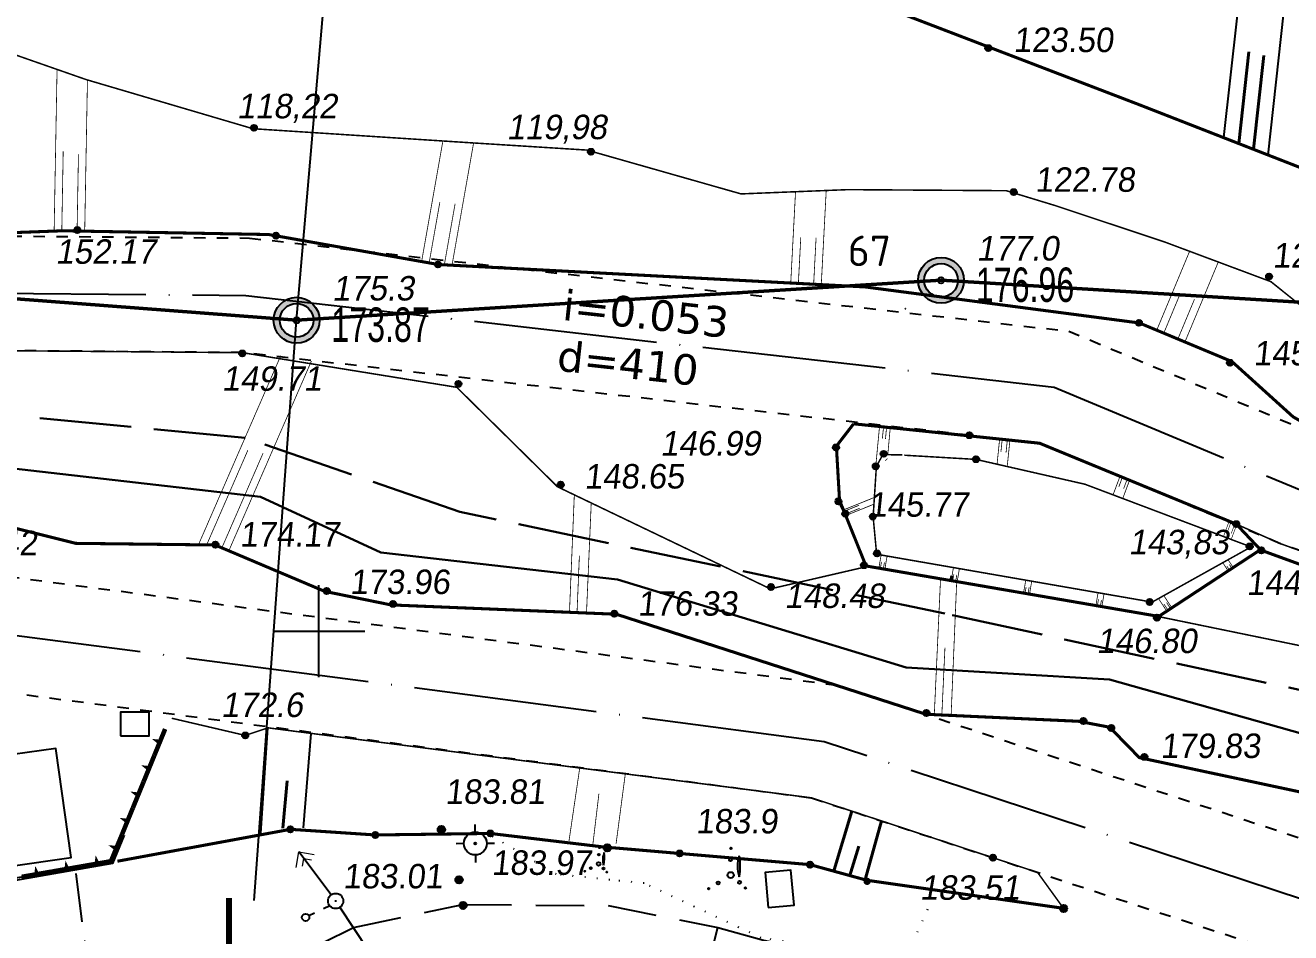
# Model space of a CAD drawing. Header units: millimetres. Extents: x 0 to 6474735, y 0 to 11273163.
# Drawn here: x 3233561.6 to 3233727.2, y 5635160.6 to 5635279.3 of the extents above; entities that cross this region are included whole.
import ezdxf
from ezdxf.enums import TextEntityAlignment as Align

# ---------------------------------------------------------------- set-up
doc = ezdxf.new("R2010")
doc.units = ezdxf.units.MM
doc.header["$PDMODE"] = 32
doc.header["$PDSIZE"] = 0.8
for name, pattern in [('ACAD_ISO02W100', [15, 12, -3]), ('ACAD_ISO04W100', [30, 24, -3, 0, -3]), ('ADOT1', [1.6, 0.1, -1.5]), ('AHIDDEN2', [3, 1.5, -1.5]), ('AHIDDEN4', [7, 5, -2]), ('DASHED2', [9.525, 6.35, -3.175])]:
    doc.linetypes.add(name, pattern=pattern)
for name, color, linetype in [('1 доб', 7, 'Continuous'), ('5 р1ків', 7, 'Continuous'), ('BL', 7, 'Continuous'), ('NB', 7, 'Continuous'), ('REGION_OBJ', 7, 'Continuous'), ('ВЫСОТЫ', 7, 'Continuous'), ('ГИДРОГРАФИЯ', 7, 'Continuous'), ('ГОРИЗОНТАЛИ', 22, 'Continuous'), ('ЖЕЛЕЗНЫЕ_ДОРОГИ', 7, 'Continuous'), ('Контур запасів', 7, 'Continuous'), ('кресты', 7, 'Continuous'), ('НАДЗЕМКА', 7, 'Continuous'), ('ОБОчина', 7, 'Continuous'), ('оформлення', 7, 'Continuous'), ('ОШИБКИ', 7, 'Continuous'), ('ПИКЕТЫ', 7, 'Continuous'), ('ПЛАН НА КІНЕЦЬ', 7, 'Continuous'), ('ПРОМЫШЛ', 7, 'Continuous'), ('ПРОМЫШЛЕННЫЕ', 7, 'Continuous'), ('ПРОФІЛЬ_БОРТА', 7, 'Continuous'), ('ПУНКТЫ', 7, 'Continuous'), ('РАСТИТЕЛЬНОСТЬ', 7, 'Continuous'), ('РЕЛЬЕФ', 7, 'Continuous'), ('ТОКА_СТ', 1, 'Continuous')]:
    doc.layers.add(name, color=color, linetype=linetype)
doc.styles.add('grad', font='grad.shx')
doc.styles.add('ISO Proportional', font='isocpeur.ttf')
doc.styles.add('universw', font='universw.shx', dxfattribs={"oblique": 10})
doc.styles.add('user', font='symeteo.shx', dxfattribs={"height": 2.5})
doc.styles.add('стиль1', font='verdana.ttf', dxfattribs={"height": 4})

# ---------------------------------------------------------------- blocks, each defined once
blk = doc.blocks.new('396_2')
at = {"linetype": 'Continuous'}
h = blk.add_hatch(color=7, dxfattribs=at)
edge = h.paths.add_edge_path()
edge.add_arc((-0.02, 2), 0.2, 0, 360)
edge = h.paths.add_edge_path()
edge.add_arc((0.04, 3.5), 0.1, 0, 360)
edge = h.paths.add_edge_path()
edge.add_arc((1.16, -0.95), 0.2, 0, 360)
edge = h.paths.add_edge_path()
edge.add_arc((-1.64, -1.04), 0.2, 0, 360)
edge = h.paths.add_edge_path()
edge.add_arc((-2.87, -1.79), 0.1, 0, 360)
edge = h.paths.add_edge_path()
edge.add_arc((1.93, -1.68), 0.1, 0, 360)
edge = h.paths.add_edge_path()
edge.add_arc((4.84, 1.15), 3.97, 159.5865, 200.4135)
edge.add_arc((-5.66, 1.15), 6.92, 348.4472, 371.5529)
at = {"color": 7, "linetype": 'Continuous'}
for centre, radius in [((0.04, 3.5), 0.1), ((-0.02, 2), 0.2), ((0, 0), 0.4), ((-1.64, -1.04), 0.2), ((1.16, -0.95), 0.2), ((1.93, -1.68), 0.1), ((-2.87, -1.79), 0.1)]:
    blk.add_circle(centre, radius, dxfattribs=at)
for centre, radius, start, end in [((4.84, 1.15), 3.97, 159.5865, 200.4135), ((-5.66, 1.15), 6.92, 348.4472, 11.5529)]:
    blk.add_arc(centre, radius, start, end, dxfattribs=at)
blk = doc.blocks.new('89_1')
h = blk.add_hatch(color=256)
h.paths.add_polyline_path([(-1.5, 0, 1), (1.5, 0, 1)])
h.paths.add_polyline_path([(1.1, 0, -1), (-1.1, 0, -1)], flags=16)
h.paths.add_polyline_path([(0.062, 0, -1), (-0.062, 0, -1)], flags=0)
for radius in [1.5, 1.1, 0.0622]:
    blk.add_circle((0, 0), radius)
at = {"color": 7, "linetype": 'Continuous', "style": 'grad', "oblique": 10, "width": 0.7}
for tag, p in [('P37', (6.482, 0.163)), ('P4', (6.45, -2.939))]:
    blk.add_attdef(tag, text='', height=2.5, dxfattribs=at).set_placement(p, align=Align.CENTER)
at = {"color": 7, "linetype": 'Continuous', "style": 'user', "flags": 8}
blk.add_attdef('ddddd', (2.533, -1.136), '', height=2.5, dxfattribs=at)
blk = doc.blocks.new('280_1')
at = {"color": 0, "linetype": 'Continuous', "const_width": 0.6}
blk.add_lwpolyline([(-1.99, -0.3), (2, -0.3)], dxfattribs=at)
at = {"color": 0, "linetype": 'Continuous'}
blk.add_lwpolyline([(0, -0.58, 0.5, 0, 0), (0, -1.42, 0, 0, 0)], format="xyseb", dxfattribs=at)
blk = doc.blocks.new('POINTINV')
at = {"layer": 'ПУНКТЫ', "color": 0, "linetype": 'Continuous'}
blk.add_point((0, 0), dxfattribs=at)
at = {"layer": 'ВЫСОТЫ', "color": 0, "style": 'grad', "width": 0.7}
blk.add_attdef('POINT_H', (1.6, -0.8), '', height=1.65, dxfattribs=at)
at = {"layer": 'ОШИБКИ', "color": 0, "linetype": 'Continuous', "style": 'grad', "width": 0.7, "flags": 1}
blk.add_attdef('POINT_MX', text='', height=1.65, dxfattribs=at).set_placement((-4.2077, 4.453385), align=Align.RIGHT)
blk.add_attdef('POINT_MY', (2.8923, 4.253385), '', height=1.65, dxfattribs=at)
blk = doc.blocks.new('108_1')
at = {"linetype": 'Continuous'}
h = blk.add_hatch(color=7, dxfattribs=at)
edge = h.paths.add_edge_path()
edge.add_arc((0, 0), 0.0196, 0, 360)
at = {"color": 7, "linetype": 'Continuous'}
for radius in [0.5, 0.0196]:
    blk.add_circle((0, 0), radius, dxfattribs=at)
blk = doc.blocks.new('5_1')
at = {"linetype": 'Continuous'}
h = blk.add_hatch(color=7, dxfattribs=at)
edge = h.paths.add_edge_path()
edge.add_arc((0, 0), 0.0588, 0, 360)
at = {"color": 7, "linetype": 'Continuous'}
for p, q in [((0, 0.75), (0, 1.25)), ((-0.75, 0), (-1.25, 0)), ((0.75, 0), (1.25, 0)), ((0, -0.75), (0, -1.25))]:
    blk.add_line(p, q, dxfattribs=at)
for radius in [0.75, 0.0588]:
    blk.add_circle((0, 0), radius, dxfattribs=at)
at = {"color": 7, "linetype": 'Continuous', "style": 'grad', "oblique": 10, "width": 0.7}
blk.add_attdef('P4', (2, 0.7), '', height=2.5, dxfattribs=at)
blk.add_attdef('P37', text='', height=2.5, dxfattribs=at).set_placement((-2, 0), align=Align.MIDDLE_RIGHT)
at = {"color": 7, "linetype": 'Continuous', "style": 'user', "flags": 8}
blk.add_attdef('ddddd', text='', height=2.5, dxfattribs=at).set_placement((2, 0), align=Align.MIDDLE_LEFT)
at = {"color": 7, "linetype": 'Continuous', "style": 'grad', "oblique": 10, "width": 0.7}
blk.add_attdef('P69', text='', height=2.5, dxfattribs=at).set_placement((2, -0.7), align=Align.TOP_LEFT)
blk = doc.blocks.new('piket')
at = {"layer": 'ПИКЕТЫ', "linetype": 'Continuous'}
h = blk.add_hatch(color=7, dxfattribs=at)
edge = h.paths.add_edge_path()
edge.add_arc((0, 0), 0.3, 0, 360)
at = {"layer": 'ПИКЕТЫ', "color": 7, "linetype": 'Continuous'}
blk.add_circle((0, 0), 0.3, dxfattribs=at)
at = {"layer": 'ВЫСОТЫ', "style": 'universw', "oblique": 6}
blk.add_attdef('H', (1.88, -0.23), '', height=2, dxfattribs=at)
at = {"layer": 'ТОКА_СТ', "style": 'universw', "oblique": 6, "flags": 1}
blk.add_attdef('POINT', text='', height=2, dxfattribs=at).set_placement((0, -2.79), align=Align.CENTER)

msp = doc.modelspace()

# ---------------------------------------------------------------- hatches: boundary and pattern name
at = {"layer": 'ПИКЕТЫ', "linetype": 'Continuous'}
h = msp.add_hatch(color=7, dxfattribs=at)
edge = h.paths.add_edge_path()
edge.add_arc((3233616.024, 5635174.04), 0.48, 0, 360)
h = msp.add_hatch(color=7, dxfattribs=at)
edge = h.paths.add_edge_path()
edge.add_arc((3233637.747, 5635171.649), 0.48, 0, 360)
h = msp.add_hatch(color=7, dxfattribs=at)
edge = h.paths.add_edge_path()
edge.add_arc((3233637.747, 5635171.649), 0.48, 0, 360)
h = msp.add_hatch(color=7, dxfattribs=at)
edge = h.paths.add_edge_path()
edge.add_arc((3233637.747, 5635171.649), 0.48, 0, 360)
h = msp.add_hatch(color=7, dxfattribs=at)
edge = h.paths.add_edge_path()
edge.add_arc((3233618.335, 5635167.464), 0.48, 0, 360)
h = msp.add_hatch(color=7, dxfattribs=at)
edge = h.paths.add_edge_path()
edge.add_arc((3233671.76, 5635167.267), 0.48, 0, 360)
h = msp.add_hatch(color=7, dxfattribs=at)
edge = h.paths.add_edge_path()
edge.add_arc((3233618.866, 5635164.121), 0.48, 0, 360)
h = msp.add_hatch(color=7, dxfattribs=at)
edge = h.paths.add_edge_path()
edge.add_arc((3233697.479, 5635163.718), 0.48, 0, 360)

# ---------------------------------------------------------------- linework, layer by layer
at = {"layer": '1 доб', "linetype": 'Continuous', "lineweight": 30}
msp.add_lwpolyline([(3233914.459, 5635547.656), (3233901.749, 5635415.325), (3233901.335, 5635408.215), (3233899.846, 5635369.952), (3233899.363, 5635358.855), (3233896.136, 5635329.11), (3233891.498, 5635286.623), (3233889.645, 5635279.277), (3233879.154, 5635228.599), (3233866.008, 5635170.19), (3233852.732, 5635160.006), (3233829.581, 5635155.143), (3233779.714, 5635165.981), (3233745.011, 5635181.985), (3233703.489, 5635193.699), (3233676.865, 5635195.251), (3233639.099, 5635206.747), (3233608.104, 5635210.31), (3233592.34, 5635217.582), (3233491.081, 5635229.19)], dxfattribs=at)
msp.add_lwpolyline([(3233914.459, 5635547.656), (3233901.749, 5635415.325), (3233901.335, 5635408.215), (3233899.846, 5635369.952), (3233899.363, 5635358.855), (3233896.136, 5635329.11), (3233891.498, 5635286.623), (3233889.645, 5635279.277), (3233879.154, 5635228.599), (3233866.008, 5635170.19), (3233852.732, 5635160.006), (3233829.581, 5635155.143), (3233779.714, 5635165.981), (3233745.011, 5635181.985), (3233703.489, 5635193.699), (3233676.865, 5635195.251), (3233639.099, 5635206.747), (3233608.104, 5635210.31), (3233592.34, 5635217.582), (3233491.081, 5635229.19)], dxfattribs=at)
at = {"layer": '1 доб', "color": 3, "linetype": 'Continuous', "lineweight": 30}
msp.add_lwpolyline([(3233914.459, 5635547.656), (3233901.749, 5635415.325), (3233901.335, 5635408.215), (3233899.846, 5635369.952), (3233899.363, 5635358.855), (3233896.136, 5635329.11), (3233891.498, 5635286.623), (3233889.645, 5635279.277), (3233879.154, 5635228.599), (3233866.008, 5635170.19), (3233852.732, 5635160.006), (3233829.581, 5635155.143), (3233779.714, 5635165.981), (3233745.011, 5635181.985), (3233703.489, 5635193.699), (3233676.865, 5635195.251), (3233639.099, 5635206.747), (3233608.104, 5635210.31), (3233592.34, 5635217.582), (3233491.081, 5635229.19)], dxfattribs=at)
at = {"layer": '1 доб', "linetype": 'ACAD_ISO02W100', "lineweight": 30}
msp.add_lwpolyline([(3233900.144, 5635474.606), (3233897.208, 5635437.052), (3233893.097, 5635386.523), (3233889.729, 5635343.017), (3233883.682, 5635288.416), (3233871.784, 5635236.133), (3233862.721, 5635193.485), (3233858.379, 5635173.819), (3233850.963, 5635165.45), (3233821.296, 5635160.907), (3233792.739, 5635167.845), (3233753.339, 5635186.942), (3233681.937, 5635202.298), (3233618.45, 5635215.61), (3233590.339, 5635225.312), (3233475.995, 5635236.117), (3233419.308, 5635246.485), (3233356.296, 5635255.579), (3233339.176, 5635275.325), (3233312.183, 5635327.657), (3233327.563, 5635394.97), (3233339.522, 5635431.182), (3233337.635, 5635476.211)], dxfattribs=at)
at = {"layer": '1 доб', "linetype": 'ACAD_ISO02W100'}
msp.add_lwpolyline([(3233900.144, 5635474.606), (3233897.208, 5635437.052), (3233893.097, 5635386.523), (3233889.729, 5635343.017), (3233883.682, 5635288.416), (3233871.784, 5635236.133), (3233862.721, 5635193.485), (3233858.379, 5635173.819), (3233850.963, 5635165.45), (3233821.296, 5635160.907), (3233792.739, 5635167.845), (3233753.339, 5635186.942), (3233681.937, 5635202.298), (3233618.45, 5635215.61), (3233590.339, 5635225.312), (3233475.995, 5635236.117), (3233419.308, 5635246.485), (3233356.296, 5635255.579), (3233339.176, 5635275.325), (3233312.183, 5635327.657), (3233327.563, 5635394.97), (3233347.76, 5635456.127)], dxfattribs=at)
at = {"layer": '5 р1ків', "linetype": 'ACAD_ISO04W100'}
msp.add_lwpolyline([(3233919.303, 5635388.221), (3233905.272, 5635293.992), (3233889.08, 5635171.757, -0.2012461), (3233881.054, 5635156.624), (3233866.221, 5635144.558, -0.1712605), (3233814.641, 5635136.562), (3233666.15, 5635185.539), (3233472.687, 5635210.914), (3233423.835, 5635213.597)], format="xyb", dxfattribs=at)
at = {"layer": '5 р1ків', "linetype": 'AHIDDEN2'}
msp.add_lwpolyline([(3233393.739, 5635185.018), (3233384.506, 5635226.332, -0.5105081), (3233416.06, 5635262.154), (3233447.163, 5635259.202), (3233523.632, 5635251.993), (3233590.904, 5635251.436), (3233698.14, 5635239.257), (3233731.3, 5635225.437), (3233763.833, 5635213.698), (3233793.468, 5635207.756), (3233790.519, 5635193.049), (3233759.791, 5635199.21), (3233725.866, 5635211.451), (3233694.333, 5635224.593), (3233589.993, 5635236.443), (3233522.865, 5635236.999), (3233445.744, 5635244.269), (3233414.645, 5635247.246, 0.5098624), (3233399.14, 5635229.626), (3233408.356, 5635188.385)], format="xyb", close=True, dxfattribs=at)
msp.add_lwpolyline([(3233423.424, 5635206.108), (3233472.511, 5635203.372), (3233664.473, 5635178.195), (3233812.757, 5635129.289), (3233816.504, 5635143.845), (3233667.827, 5635192.883), (3233472.864, 5635218.455), (3233424.247, 5635221.086)], close=True, dxfattribs=at)
at = {"layer": 'BL', "color": 7}
for p, q in [((3233601.42, 5635164.063), (3233600.609, 5635163.675)), ((3233599.417, 5635163.103), (3233598.677, 5635162.748))]:
    msp.add_line(p, q, dxfattribs=at)
at = {"layer": 'BL', "color": 6}
msp.add_lwpolyline([(3233695.709, 5635183.726), (3233695.716, 5635183.725)], dxfattribs=at)
at = {"layer": 'NB', "color": 7, "linetype": 'Continuous', "elevation": 172.44}
msp.add_lwpolyline([(3233574.51, 5635173.31), (3233572.985, 5635169.612), (3233553.257, 5635166.166)], dxfattribs=at)
at = {"layer": 'NB', "color": 7, "linetype": 'Continuous', "lineweight": 20}
for points in [[(3233597.034, 5635169.083), (3233597.385, 5635171.118), (3233599.361, 5635170.778)], [(3233597.847, 5635169.254), (3233598.018, 5635170.245), (3233599.008, 5635170.074)]]:
    msp.add_lwpolyline(points, dxfattribs=at)
at = {"layer": 'REGION_OBJ', "color": 30, "linetype": 'Continuous'}
for points in [[(3233591.44, 5635265.8), (3233591.44, 5635265.8)], [(3233635.92, 5635263.71), (3233635.92, 5635263.71)]]:
    msp.add_lwpolyline(points, dxfattribs=at)
at = {"layer": 'ГОРИЗОНТАЛИ', "color": 34, "linetype": 'Continuous'}
msp.add_spline([(3233615.874, 5635146.334), (3233605.254, 5635149.393), (3233566.807, 5635150.835), (3233537.808, 5635158.382), (3233522.491, 5635162.053), (3233495.278, 5635165.325), (3233469.138, 5635164.509), (3233444.427, 5635166.345), (3233424.414, 5635166.345)], degree=3, dxfattribs=at)
at = {"layer": 'ЖЕЛЕЗНЫЕ_ДОРОГИ', "color": 7, "linetype": 'Continuous', "elevation": 359.28}
msp.add_lwpolyline([(3233574.026, 5635186.291), (3233577.774, 5635186.291), (3233577.774, 5635189.414), (3233574.026, 5635189.414)], close=True, dxfattribs=at)
at = {"layer": 'Контур запасів', "color": 5, "linetype": 'Continuous', "lineweight": 50}
msp.add_lwpolyline([(3233531.122, 5636161.14), (3233677.57, 5636160.94), (3233863.616, 5636186.105), (3233938.344, 5636043.124), (3233976.254, 5635840.16), (3233904.733, 5635671.708), (3233892.023, 5635420.863), (3233850.767, 5635332.582), (3233782.316, 5635239.745), (3233681.438, 5635245.908), (3233597.073, 5635240.683), (3233461.145, 5635251.016), (3233358.467, 5635271.451), (3233358.828, 5635380.034), (3233406.788, 5635492.018), (3233445.079, 5635643.627), (3233474.096, 5635783.184), (3233485.443, 5635905.913), (3233500.56, 5636033.677), (3233531.122, 5636161.14)], dxfattribs=at)
at = {"layer": 'кресты', "color": 3, "linetype": 'Continuous'}
for p, q in [((3233600, 5635194), (3233600, 5635206)), ((3233594, 5635200), (3233606, 5635200))]:
    msp.add_line(p, q, dxfattribs=at)
at = {"layer": 'НАДЗЕМКА'}
for points in [[(3233676.83, 5635242.175), (3233676.791, 5635242.18), (3233676.783, 5635242.218)], [(3233601.596, 5635165.507), (3233597.369, 5635171.137)], [(3233606.497, 5635158.215), (3233602.751, 5635163.873)]]:
    msp.add_lwpolyline(points, dxfattribs=at)
at = {"layer": 'ОБОчина', "color": 7, "linetype": 'DASHED2'}
for points in [[(3233568.166, 5635168.287), (3233569.287, 5635159.543), (3233574.11, 5635154.61), (3233582.633, 5635153.713), (3233592.839, 5635155.507), (3233600.465, 5635159.206), (3233604.503, 5635161.225)], [(3233604.503, 5635161.225), (3233618.856, 5635164.225), (3233637.855, 5635164.107), (3233652.208, 5635161.227)]]:
    msp.add_lwpolyline(points, dxfattribs=at)
at = {"layer": 'оформлення'}
msp.add_lwpolyline([(3233559.374, 5635169.227), (3233567.572, 5635170.391), (3233565.545, 5635184.663), (3233556.134, 5635183.327), (3233558.156, 5635169.091), (3233559.34, 5635169.259)], dxfattribs=at)
at = {"layer": 'ПИКЕТЫ', "color": 7, "linetype": 'Continuous'}
for centre in [(3233616.024, 5635174.04, 181.71), (3233637.747, 5635171.649, 183.73), (3233637.747, 5635171.649, 183.73), (3233637.747, 5635171.649, 183.73), (3233618.335, 5635167.464, 181.71), (3233618.866, 5635164.121, 181.71), (3233697.479, 5635163.718, 181.71), (3233598.263, 5635162.552, 181.71)]:
    msp.add_circle(centre, 0.48, dxfattribs=at)
at = {"layer": 'ПЛАН НА КІНЕЦЬ'}
for points in [[(3233718.467, 5635264.578), (3233721.057, 5635288.06)], [(3233724.252, 5635262.3), (3233727.021, 5635287.402)]]:
    msp.add_lwpolyline(points, dxfattribs=at)
at = {"layer": 'ПЛАН НА КІНЕЦЬ', "lineweight": 40}
for points in [[(3233720.394, 5635263.806), (3233721.719, 5635275.823)], [(3233722.323, 5635263.053), (3233723.678, 5635275.337)]]:
    msp.add_lwpolyline(points, dxfattribs=at)
at = {"layer": 'ПЛАН НА КІНЕЦЬ', "color": 7, "linetype": 'ACAD_ISO04W100'}
msp.add_lwpolyline([(3233391.823, 5635227.979, -0.5098624), (3233415.348, 5635254.713), (3233446.453, 5635251.736), (3233523.249, 5635244.496), (3233590.449, 5635243.939), (3233696.236, 5635231.925), (3233728.583, 5635218.444), (3233761.812, 5635206.454), (3233791.994, 5635200.402)], format="xyb", dxfattribs=at)
at = {"layer": 'ПРОМЫШЛ', "color": 7, "linetype": 'AHIDDEN4', "const_width": 0.2}
for points in [[(3233720.076, 5635214.011), (3233725.866, 5635211.451), (3233759.898, 5635199.172), (3233817.86, 5635185.917), (3233828.556, 5635182.672), (3233836.69, 5635199.955), (3233839.896, 5635213.34), (3233861.267, 5635320.171), (3233865.02, 5635357.309)], [(3233808.934, 5635214.816), (3233773.754, 5635220.983), (3233753.454, 5635229.512), (3233736.655, 5635236.084), (3233724.615, 5635245.732), (3233710.755, 5635250.905), (3233696.416, 5635255.677), (3233689.977, 5635257.635), (3233669.257, 5635257.774), (3233655.257, 5635257.215), (3233635.098, 5635262.948), (3233619.494, 5635263.928), (3233591.354, 5635265.746), (3233569.515, 5635272.178), (3233551.422, 5635278.494)], [(3233418.683, 5635246.898), (3233439.895, 5635245.072), (3233461.29, 5635242.804), (3233485.404, 5635240.53), (3233510.912, 5635238.124), (3233522.865, 5635236.999), (3233589.993, 5635236.443), (3233618.044, 5635231.909), (3233631.231, 5635218.892), (3233659.096, 5635205.535), (3233671.419, 5635208.38)], [(3233721.837, 5635211.089), (3233700.27, 5635219.228), (3233686.002, 5635222.477), (3233676.631, 5635223.023)], [(3233709.938, 5635201.904), (3233748.504, 5635193.978), (3233784.236, 5635174.687), (3233819.348, 5635165.035), (3233844.18, 5635173.706)]]:
    msp.add_lwpolyline(points, dxfattribs=at)
at = {"layer": 'ПРОМЫШЛ', "color": 7, "linetype": 'Continuous'}
for points, const_width in [([(3233723.373, 5635210.578), (3233759.449, 5635197.463), (3233785.455, 5635190.45), (3233815.619, 5635183.67), (3233830.797, 5635179.064), (3233840.844, 5635198.935), (3233847.017, 5635217.472), (3233866.513, 5635312.118), (3233874.365, 5635355.754)], 0.4), ([(3233565.337, 5635252.348), (3233565.72, 5635273.503)], 0.1), ([(3233569.34, 5635252.337), (3233569.698, 5635272.124)], 0.1), ([(3233566.338, 5635252.385), (3233566.526, 5635262.77)], 0.1), ([(3233613.44, 5635248.363), (3233616.227, 5635264.139)], 0.1), ([(3233617.42, 5635247.882), (3233620.246, 5635263.881)], 0.1), ([(3233568.34, 5635252.355), (3233568.522, 5635262.408)], 0.1), ([(3233665.756, 5635245.344), (3233666.403, 5635257.66)], 0.1), ([(3233614.425, 5635248.189), (3233615.829, 5635256.132)], 0.1), ([(3233661.759, 5635245.554), (3233662.386, 5635257.5)], 0.1), ([(3233616.413, 5635247.935), (3233617.827, 5635255.94)], 0.1), ([(3233808.934, 5635214.816), (3233801.641, 5635208.634), (3233774.083, 5635213.451), (3233751.687, 5635217.947), (3233735.764, 5635223.363), (3233727.535, 5635228.035), (3233719.521, 5635235.271), (3233707.395, 5635240.328), (3233671.496, 5635245.043), (3233615.632, 5635247.976), (3233593.416, 5635251.901), (3233566.451, 5635252.389), (3233550.722, 5635251.804)], 0.4), ([(3233662.758, 5635245.502), (3233663.074, 5635251.521)], 0.1), ([(3233664.757, 5635245.397), (3233665.078, 5635251.509)], 0.1), ([(3233709.665, 5635239.382), (3233713.97, 5635249.705)], 0.1), ([(3233713.359, 5635237.841), (3233717.723, 5635248.304)], 0.1), ([(3233710.588, 5635238.997), (3233712.748, 5635244.176)], 0.1), ([(3233712.435, 5635238.226), (3233714.61, 5635243.44)], 0.1), ([(3233584.307, 5635211.486), (3233595.01, 5635236.063)], 0.1), ([(3233588.263, 5635210.65), (3233599.015, 5635235.34)], 0.1), ([(3233723.366, 5635210.743), (3233709.935, 5635201.933), (3233671.612, 5635208.535), (3233668.144, 5635217.138), (3233667.734, 5635224.21), (3233669.991, 5635227.135)], 0.4), ([(3233723.286, 5635210.617), (3233720.076, 5635214.011), (3233694.333, 5635224.593), (3233669.991, 5635227.135)], 0.4), ([(3233673.377, 5635226.756), (3233672.87, 5635221.386)], 0.1), ([(3233673.908, 5635226.726), (3233673.753, 5635225.201)], 0.1), ([(3233674.303, 5635226.686), (3233674.159, 5635225.147)], 0.1), ([(3233674.788, 5635226.669), (3233674.462, 5635223.094)], 0.1), ([(3233689.108, 5635225.186), (3233688.765, 5635221.848)], 0.1), ([(3233689.445, 5635225.152), (3233689.271, 5635223.462)], 0.1), ([(3233690.119, 5635225.082), (3233689.94, 5635223.352)], 0.1), ([(3233690.455, 5635225.048), (3233690.095, 5635221.545)], 0.1), ([(3233585.387, 5635211.486), (3233590.699, 5635223.684)], 0.1), ([(3233587.355, 5635211.045), (3233592.685, 5635223.283)], 0.1), ([(3233721.786, 5635210.898), (3233709.064, 5635203.803), (3233673.003, 5635210.069), (3233672.545, 5635214.955), (3233672.969, 5635221.556), (3233673.814, 5635223.102), (3233676.383, 5635223.067)], 0.2), ([(3233704.821, 5635220.167), (3233703.952, 5635217.839)], 0.1), ([(3233705.138, 5635220.048), (3233704.703, 5635218.884)], 0.1), ([(3233706.089, 5635219.693), (3233705.219, 5635217.361)], 0.1), ([(3233705.772, 5635219.812), (3233705.337, 5635218.646)], 0.1), ([(3233632.795, 5635202.471), (3233633.43, 5635217.838)], 0.1), ([(3233635.032, 5635202.541), (3233635.639, 5635216.649)], 0.1), ([(3233668.657, 5635215.865), (3233672.709, 5635217.498)], 0.1), ([(3233668.731, 5635215.681), (3233670.713, 5635216.48)], 0.1), ([(3233668.954, 5635215.129), (3233672.652, 5635216.62)], 0.1), ([(3233551.557, 5635215.654), (3233568.152, 5635211.493), (3233586.406, 5635211.278), (3233600.753, 5635205.211), (3233609.426, 5635203.437), (3233638.935, 5635202.217), (3233679.448, 5635189.129), (3233699.42, 5635188.212), (3233703.502, 5635187.435), (3233707.389, 5635183.456), (3233742.86, 5635175.885), (3233771.194, 5635157.879), (3233782.467, 5635156.326), (3233806.567, 5635150.6), (3233811.912, 5635151.473), (3233823.962, 5635150.503), (3233824.157, 5635147.203), (3233835.317, 5635148.037), (3233844.714, 5635147.473)], 0.4), ([(3233668.88, 5635215.313), (3233670.773, 5635216.076)], 0.1), ([(3233719.105, 5635214.269), (3233718.402, 5635212.385)], 0.08), ([(3233719.359, 5635214.174), (3233718.903, 5635212.952)], 0.08), ([(3233720.12, 5635213.89), (3233719.415, 5635212.003)], 0.08), ([(3233719.866, 5635213.984), (3233719.419, 5635212.787)], 0.08), ([(3233633.784, 5635202.43), (3233634.093, 5635209.901)], 0.1), ([(3233673.293, 5635208.246), (3233673.59, 5635209.967)], 0.1), ([(3233674.075, 5635208.111), (3233674.372, 5635209.831)], 0.1), ([(3233673.489, 5635208.212), (3233673.637, 5635209.073)], 0.1), ([(3233673.88, 5635208.145), (3233674.028, 5635209.005)], 0.1), ([(3233682.763, 5635206.614), (3233683.057, 5635208.322)], 0.1), ([(3233683.545, 5635206.48), (3233683.839, 5635208.186)], 0.1), ([(3233719.017, 5635207.89), (3233718.314, 5635208.962)], 0.1), ([(3233719.183, 5635207.999), (3233718.835, 5635208.529)], 0.1), ([(3233719.681, 5635208.326), (3233719.009, 5635209.349)], 0.1), ([(3233719.515, 5635208.217), (3233719.175, 5635208.735)], 0.1), ([(3233680.551, 5635189.078), (3233681.367, 5635206.834)], 0.1), ([(3233682.757, 5635189.117), (3233683.483, 5635206.53)], 0.1), ([(3233682.958, 5635206.581), (3233683.105, 5635207.434)], 0.1), ([(3233683.349, 5635206.513), (3233683.496, 5635207.367)], 0.1), ([(3233692.232, 5635204.983), (3233692.524, 5635206.677)], 0.1), ([(3233693.014, 5635204.848), (3233693.305, 5635206.541)], 0.1), ([(3233692.427, 5635204.949), (3233692.573, 5635205.796)], 0.1), ([(3233692.818, 5635204.882), (3233692.964, 5635205.728)], 0.1), ([(3233701.701, 5635203.351), (3233701.99, 5635205.032)], 0.1), ([(3233702.483, 5635203.217), (3233702.772, 5635204.896)], 0.1), ([(3233711.646, 5635203.055), (3233710.595, 5635204.657)], 0.1), ([(3233701.896, 5635203.318), (3233702.041, 5635204.158)], 0.1), ([(3233702.287, 5635203.25), (3233702.432, 5635204.09)], 0.1), ([(3233710.983, 5635202.62), (3233709.901, 5635204.27)], 0.1), ([(3233711.149, 5635202.729), (3233710.611, 5635203.548)], 0.1), ([(3233711.48, 5635202.946), (3233710.951, 5635203.753)], 0.1), ([(3233681.54, 5635189.033), (3233681.945, 5635197.847)], 0.1), ([(3233632.735, 5635172.562), (3233634.136, 5635182.101)], 0.1), ([(3233638.897, 5635172.2), (3233640.105, 5635181.333)], 0.1), ([(3233635.837, 5635171.934), (3233636.648, 5635178.725)], 0.1), ([(3233573.618, 5635169.899), (3233596.273, 5635174.075), (3233607.374, 5635173.338), (3233622.442, 5635173.533), (3233637.225, 5635171.769), (3233664.285, 5635169.455), (3233671.722, 5635167.409), (3233697.562, 5635163.725)], 0.4)]:
    msp.add_lwpolyline(points, dxfattribs=dict(at, const_width=const_width))
msp.add_lwpolyline([(3233426.7, 5635326.525, 0.4, 0.4, 0), (3233440.295, 5635319.438, 0.4, 0.4, 0), (3233454.964, 5635313.006, 0.4, 0.4, 0), (3233471.802, 5635309.768, 0.4, 0.4, 0), (3233502.706, 5635299.811, 0.4, 0.4, 0), (3233531.641, 5635298.907, 0.4, 0.4, 0), (3233567.193, 5635291.044, 0.4, 0.4, 0), (3233583.848, 5635291.809, 0.4, 0.4, 0), (3233602.967, 5635285.245, 0.4, 0.4, 0), (3233644.027, 5635284.032, 0.4, 0.4, 0), (3233673.817, 5635281.743, 0.4, 0.4, 0), (3233707.275, 5635268.926, 0.4, 0.4, 0), (3233729.121, 5635260.4, 0.4, 0.4, 0), (3233757.384, 5635255.79, 0.4, 0.4, 0), (3233780.984, 5635237.889, 0.4, 0.4, 0), (3233812.571, 5635235.069, 0.4, 0.4, 0), (3233817.512, 5635282.334, 0.4, 0.4, 0), (3233817.979, 5635288.552, 0, 0, 0)], format="xyseb", dxfattribs=at)
at = {"layer": 'ПРОМЫШЛ', "color": 7, "linetype": 'ACAD_ISO02W100', "const_width": 0.2}
msp.add_lwpolyline([(3233580.741, 5635188.607), (3233590.356, 5635186.363), (3233593.331, 5635187.356), (3233664.473, 5635178.195), (3233694.071, 5635168.433), (3233697.479, 5635163.718)], dxfattribs=at)
at = {"layer": 'ПРОМЫШЛЕННЫЕ', "color": 7}
for points in [[(3233658.819, 5635163.86), (3233662.205, 5635164.168), (3233661.787, 5635168.749), (3233658.401, 5635168.441), (3233658.819, 5635163.86)], [(3233652.23, 5635161.23), (3233658.18, 5635159.57), (3233665.76, 5635157.93), (3233671.89, 5635157.06), (3233670.95, 5635151.67), (3233664.88, 5635153.5), (3233657.2, 5635155.18), (3233650.97, 5635156.28), (3233652.23, 5635161.23)]]:
    msp.add_lwpolyline(points, dxfattribs=at)
at = {"layer": 'ПРОФІЛЬ_БОРТА'}
msp.add_lwpolyline([(3233591.516, 5635164.753), (3233597.073, 5635240.683), (3233643.472, 5635777.281), (3233644.101, 5635883.242), (3233629.837, 5636001.147), (3233677.57, 5636160.94), (3233704.005, 5636249.433)], dxfattribs=at)
at = {"layer": 'РЕЛЬЕФ', "color": 7, "linetype": 'Continuous', "lineweight": 40}
for p, q in [((3233674.27, 5635222.445), (3233674.282, 5635222.435)), ((3233668.06, 5635217.06), (3233668.834, 5635215.484)), ((3233682.733, 5635206.595), (3233682.851, 5635207.24)), ((3233595.282, 5635174.229), (3233595.856, 5635180.416)), ((3233667.437, 5635168.795), (3233669.735, 5635176.459)), ((3233671.553, 5635167.644), (3233673.625, 5635175.176)), ((3233669.449, 5635167.908), (3233670.669, 5635171.87))]:
    msp.add_line(p, q, dxfattribs=at)
at = {"layer": 'РЕЛЬЕФ', "color": 7, "linetype": 'Continuous'}
for p, q in [((3233592.396, 5635173.554), (3233593.331, 5635187.356)), ((3233597.978, 5635174.287), (3233598.996, 5635186.626)), ((3233553.357, 5635166.525), (3233572.657, 5635169.835))]:
    msp.add_line(p, q, dxfattribs=at)
at = {"layer": 'РЕЛЬЕФ', "color": 7, "linetype": 'ADOT1'}
for points in [[(3233638.068, 5635167.471), (3233631.046, 5635168.19), (3233622.463, 5635173.3)], [(3233680.341, 5635165.061), (3233676.54, 5635156.814), (3233657.845, 5635159.893), (3233642.561, 5635167.01), (3233639.08, 5635167.367)]]:
    msp.add_lwpolyline(points, dxfattribs=at)

# ---------------------------------------------------------------- block references
at = {"layer": 'ГИДРОГРАФИЯ', "color": 7, "linetype": 'Continuous'}
for p, xscale, zscale, rotation in [((3233579.445, 5635185.371), 0.9308267827275643, 0.9308267827275643, 247.7470999820952), ((3233578.035, 5635181.925), 0.9308267827275643, 0.9308267827275643, 247.7470999820952), ((3233576.625, 5635178.479), 0.9308267827275643, 0.9308267827275643, 247.7470999820952), ((3233575.215, 5635175.033), 0.9308267827275643, 0.9308267827275643, 247.7470999820952), ((3233573.748, 5635171.468), 0.9967676349163357, 0.9967676349163357, 247.5150999916375), ((3233563.116, 5635167.901), 1.001871981127944, 1.001871981127944, 189.9130999998578), ((3233567.064, 5635168.591), 1.001871981127944, 1.001871981127944, 189.9130999998578), ((3233571.011, 5635169.281), 1.001871981127944, 1.001871981127944, 189.9130999998578)]:
    msp.add_blockref('280_1', p, dxfattribs=dict(at, xscale=xscale, zscale=zscale, rotation=rotation))
at = {"layer": 'НАДЗЕМКА', "color": 7, "xscale": 2, "yscale": 2, "zscale": 2}
msp.add_blockref('108_1', (3233602.187, 5635164.699, 186.42), dxfattribs=at)
at = {"layer": 'ПИКЕТЫ', "color": 4, "xscale": 1.333333333488554, "yscale": 1.333333333488554, "zscale": 1.333333333488554}
for p in [(3233687.604, 5635276.294), (3233591.489, 5635265.861), (3233635.598, 5635262.728), (3233690.958, 5635257.454), (3233568.358, 5635252.487), (3233594.399, 5635251.749), (3233615.585, 5635247.978), (3233724.372, 5635246.406), (3233707.327, 5635240.345), (3233589.965, 5635236.341), (3233719.261, 5635235.12), (3233618.268, 5635232.357), (3233685.147, 5635225.636), (3233667.689, 5635224.038), (3233673.924, 5635223.207), (3233686.007, 5635222.494), (3233672.889, 5635221.589), (3233631.637, 5635219.17), (3233668.009, 5635216.981), (3233668.886, 5635215.361), (3233672.505, 5635215.003), (3233720.076, 5635214.011), (3233586.448, 5635211.326), (3233721.837, 5635211.089), (3233673.055, 5635210.171), (3233723.373, 5635210.578), (3233671.328, 5635208.634), (3233601.005, 5635205.26), (3233659.174, 5635205.778), (3233609.692, 5635203.569), (3233708.757, 5635203.819), (3233638.653, 5635202.29), (3233709.694, 5635201.768), (3233679.519, 5635189.297), (3233700.065, 5635188.254), (3233590.356, 5635186.363), (3233703.713, 5635187.329), (3233708.047, 5635183.555), (3233596.273, 5635174.075, 184.07), (3233607.374, 5635173.338, 184.07), (3233622.442, 5635173.533, 184.07), (3233647.218, 5635170.914), (3233688.223, 5635170.362), (3233664.285, 5635169.455)]:
    msp.add_blockref('piket', p, dxfattribs=at)
at = {"layer": 'ПРОМЫШЛЕННЫЕ', "color": 7, "linetype": 'Continuous', "xscale": 1.999999999985556, "yscale": 1.999999999985556, "zscale": 1.999999999985556, "rotation": 353.291126940981}
for p in [(3233681.438, 5635245.908), (3233597.073, 5635240.683)]:
    msp.add_blockref('89_1', p, dxfattribs=at)
at = {"layer": 'ПУНКТЫ', "color": 7, "linetype": 'Continuous'}
ref = msp.add_blockref('POINTINV', (3233681.441, 5635245.906), dxfattribs=at)
ref.add_attrib('POINT_H', '177.0', (3233686.066, 5635248.498), dxfattribs={"layer": 'ВЫСОТЫ', "color": 0, "height": 3.2, "style": 'universw', "oblique": 10})
ref = msp.add_blockref('POINTINV', (3233597.077, 5635240.675), dxfattribs=at)
ref.add_attrib('POINT_H', '175.3', (3233601.702, 5635243.267), dxfattribs={"layer": 'ВЫСОТЫ', "color": 0, "height": 3.2, "style": 'universw', "oblique": 10})
at = {"layer": 'ПУНКТЫ', "color": 7, "linetype": 'Continuous', "xscale": 1.999999999954402, "yscale": 1.999999999954402, "zscale": 1.999999999954402, "rotation": 0.7079295537942867}
msp.add_blockref('5_1', (3233620.461, 5635172.225), dxfattribs=at)
at = {"layer": 'РАСТИТЕЛЬНОСТЬ', "color": 7, "linetype": 'Continuous', "xscale": 0.5999137063721123, "yscale": 0.5999137063721123, "zscale": 0.5999137063721123, "rotation": 356.88056704942}
msp.add_blockref('396_2', (3233636.595, 5635169.559), dxfattribs=at)
at = {"layer": 'РАСТИТЕЛЬНОСТЬ', "color": 7, "linetype": 'Continuous'}
msp.add_blockref('396_2', (3233653.899, 5635168.088), dxfattribs=at)

# ---------------------------------------------------------------- texts
at = {"layer": 'ВЫСОТЫ', "style": 'universw', "oblique": 6}
for tag, p in [('123.50', (3233690.886, 5635275.767, 123.5)), ('122.78', (3233693.736, 5635257.487, 122.78)), ('125.56', (3233724.822, 5635247.583, 125.56)), ('145.79', (3233722.316, 5635234.767, 145.79)), ('148.65', (3233634.736, 5635218.667, 148.65)), ('145.77', (3233671.976, 5635214.977, 145.77)), ('171.42', (3233550.04, 5635209.937, 171.42)), ('174.17', (3233589.636, 5635211.077, 174.17)), ('173.96', (3233604.046, 5635204.857, 173.96)), ('144.66', (3233721.415, 5635204.742, 144.66)), ('176.33', (3233641.716, 5635202.027, 176.33)), ('179.83', (3233710.15, 5635183.406, 179.83)), ('183.81', (3233616.515, 5635177.409, 155.86)), ('183.9', (3233649.329, 5635173.539, 183.92)), ('183.97', (3233622.587, 5635168.114, 183.97)), ('183.01', (3233603.138, 5635166.346, 155.86))]:
    msp.add_attdef(tag, p, '', height=3.2, dxfattribs=at)
at = {"layer": 'ВЫСОТЫ', "style": 'universw', "oblique": 10}
for tag, p in [('118,22', (3233595.78, 5635267.109, 118.22)), ('119,98', (3233631.1, 5635264.377, 119.98)), ('152.17', (3233572.032, 5635248.069, 152.17)), ('149.71', (3233593.799, 5635231.45, 149.71)), ('146.99', (3233651.197, 5635222.986, 146.99)), ('143,83', (3233712.504, 5635210.065, 143.83)), ('148.48', (3233667.457, 5635203.039, 148.48)), ('146.80', (3233708.293, 5635197.13, 182.58)), ('172.6', (3233592.509, 5635188.767, 182.58)), ('183.51', (3233685.17, 5635164.852, 183.5))]:
    msp.add_attdef(tag, text='', height=3.2, dxfattribs=at).set_placement(p, align=Align.CENTER)
at = {"layer": 'ВЫСОТЫ', "color": 0, "style": 'grad', "width": 0.7}
for tag, p in [('176.96', (3233685.988, 5635243.084)), ('173.87', (3233601.624, 5635237.853))]:
    msp.add_attdef(tag, p, '', height=4.501, dxfattribs=at)
at = {"layer": 'ПЛАН НА КІНЕЦЬ', "linetype": 'AHIDDEN4', "insert": (3233669.211, 5635251.766), "char_height": 4, "attachment_point": 1, "style": 'ISO Proportional'}
msp.add_mtext_dynamic_manual_height_columns('67', width=8.18768, gutter_width=7.5, heights=[0], dxfattribs=at)
at = {"layer": 'ПЛАН НА КІНЕЦЬ', "color": 6, "insert": (3233632.188, 5635244.714, -189.03), "char_height": 4, "attachment_point": 1, "rotation": 353.73009, "style": 'стиль1'}
msp.add_mtext_dynamic_manual_height_columns('{\\C7;і=0.053\\Pd=410}', width=8.62343, gutter_width=20, heights=[0], dxfattribs=at)
at = {"layer": 'ПРОФІЛЬ_БОРТА', "insert": (3233587.019, 5635165.083), "char_height": 6, "attachment_point": 1, "style": 'стиль1'}
msp.add_mtext_dynamic_manual_height_columns('I', width=2.30467, gutter_width=7.5, heights=[0], dxfattribs=at)

doc.saveas('drawing.dxf')
